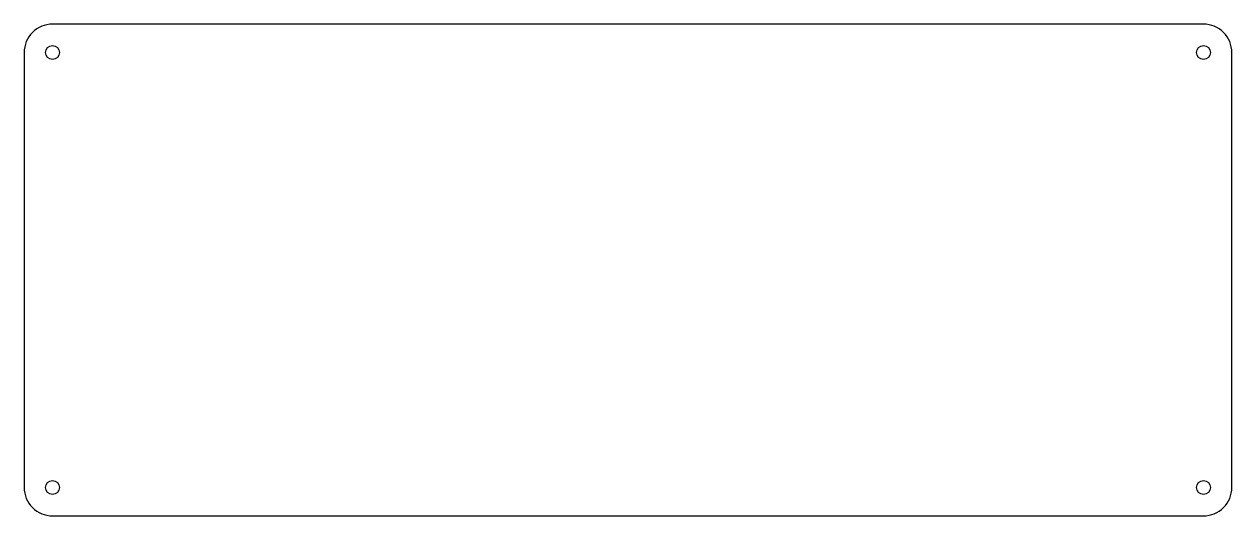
# Model space of a CAD drawing. Header units: millimetres. Extents: x -135 to 135, y -55 to 55.
import ezdxf

# ---------------------------------------------------------------- set-up
doc = ezdxf.new("R2010")
doc.units = ezdxf.units.MM
doc.layers.get('0').update_dxf_attribs({"linetype": 'CONTINUOUS'})

msp = doc.modelspace()

# ---------------------------------------------------------------- linework, layer by layer
msp.add_lwpolyline([(-128.65, 55, 0.414214), (-135, 48.65), (-135, -48.65, 0.414214), (-128.65, -55), (128.65, -55, 0.414214), (135, -48.65), (135, 48.65, 0.414214), (128.65, 55)], format="xyb", close=True)
for centre in [(-128.65, 48.65), (128.65, 48.65), (-128.65, -48.65), (128.65, -48.65)]:
    msp.add_circle(centre, 1.55)

doc.saveas('drawing.dxf')
